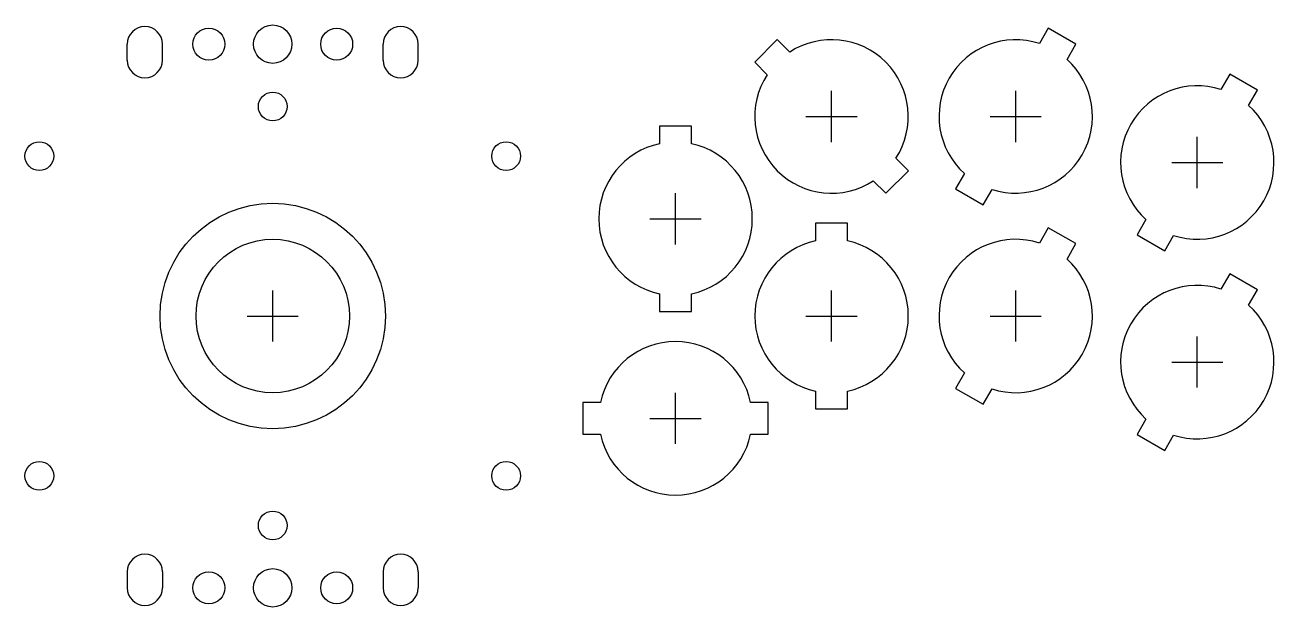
# Model space of a CAD drawing. Header units: millimetres. Extents: x -39 to 157, y -46 to 46.
import ezdxf

# ---------------------------------------------------------------- set-up
doc = ezdxf.new("R2010")
doc.units = ezdxf.units.MM
for name, color, linetype in [('BUTTONS', 1, 'Continuous'), ('GL_PLATE_HOLES', 2, 'Continuous'), ('JOYSTICK_BORE_24', 5, 'Continuous'), ('JOYSTICK_BORE_35.25', 3, 'Continuous'), ('REFERENCE', 8, 'Continuous')]:
    doc.layers.add(name, color=color, linetype=linetype)

msp = doc.modelspace()

# ---------------------------------------------------------------- linework, layer by layer
at = {"layer": 'BUTTONS'}
for points in [[(119.9, 42.61, 0.809427), (108.17, 22.29), (106.78, 19.89), (111.12, 17.39), (112.5, 19.79, 0.809427), (124.23, 40.11), (125.62, 42.51), (121.28, 45.01)], [(77.33, 37.73, 0.809427), (93.93, 21.13), (95.89, 19.18), (99.42, 22.71), (97.47, 24.67, 0.809427), (80.87, 41.27), (78.91, 43.22), (75.38, 39.69)], [(148.3, 35.41, 0.809427), (136.57, 15.09), (135.18, 12.69), (139.52, 10.19), (140.9, 12.59, 0.809427), (152.63, 32.91), (154.02, 35.31), (149.68, 37.81)], [(60.5, 26.94, 0.809427), (60.5, 3.46), (60.5, 0.7), (65.5, 0.7), (65.5, 3.46, 0.809427), (65.5, 26.94), (65.5, 29.7), (60.5, 29.7)], [(84.9, 11.74, 0.809427), (84.9, -11.74), (84.9, -14.5), (89.9, -14.5), (89.9, -11.74, 0.809427), (89.9, 11.74), (89.9, 14.5), (84.9, 14.5)], [(119.9, 11.41, 0.809427), (108.17, -8.91), (106.78, -11.31), (111.12, -13.81), (112.5, -11.41, 0.809427), (124.23, 8.91), (125.62, 11.31), (121.28, 13.81)], [(148.3, 4.21, 0.809427), (136.57, -16.11), (135.18, -18.51), (139.52, -21.01), (140.9, -18.61, 0.809427), (152.63, 1.71), (154.02, 4.11), (149.68, 6.61)], [(74.74, -13.5, 0.809427), (51.26, -13.5), (48.5, -13.5), (48.5, -18.5), (51.26, -18.5, 0.809427), (74.74, -18.5), (77.5, -18.5), (77.5, -13.5)]]:
    msp.add_lwpolyline(points, format="xyb", close=True, dxfattribs=at)
at = {"layer": 'GL_PLATE_HOLES'}
for p, q in [((-22.75, 40), (-22.75, 42.5)), ((-17.25, 40), (-17.25, 42.5)), ((17.25, 40), (17.25, 42.5)), ((22.75, 40), (22.75, 42.5)), ((-22.75, -40), (-22.75, -42.5)), ((-17.25, -40), (-17.25, -42.5)), ((17.25, -40), (17.25, -42.5)), ((22.75, -40), (22.75, -42.5))]:
    msp.add_line(p, q, dxfattribs=at)
for centre, radius in [((-10, 42.5), 2.5), ((0, 42.5), 3), ((10, 42.5), 2.5), ((0, 32.75), 2.25), ((-36.5, 25), 2.25), ((36.5, 25), 2.25), ((-36.5, -25), 2.25), ((36.5, -25), 2.25), ((0, -32.75), 2.25), ((-10, -42.5), 2.5), ((0, -42.5), 3), ((10, -42.5), 2.5)]:
    msp.add_circle(centre, radius, dxfattribs=at)
for centre, start, end in [((-20, 42.5), 0, 180), ((20, 42.5), 0, 180), ((-20, 40), 180, 360), ((20, 40), 180, 360), ((-20, -40), 0, 180), ((20, -40), 0, 180), ((-20, -42.5), -180, 0), ((20, -42.5), -180, 0)]:
    msp.add_arc(centre, 2.75, start, end, dxfattribs=at)
at = {"layer": 'JOYSTICK_BORE_24'}
msp.add_circle((0, 0), 12, dxfattribs=at)
at = {"layer": 'JOYSTICK_BORE_35.25'}
msp.add_circle((0, 0), 17.62, dxfattribs=at)
at = {"layer": 'REFERENCE'}
for p, q in [((87.4, 27.2), (87.4, 35.2)), ((116.2, 27.2), (116.2, 35.2)), ((83.4, 31.2), (91.4, 31.2)), ((112.2, 31.2), (120.2, 31.2)), ((144.6, 20), (144.6, 28)), ((140.6, 24), (148.6, 24)), ((63, 11.2), (63, 19.2)), ((59, 15.2), (67, 15.2)), ((0, -4), (0, 4)), ((87.4, -4), (87.4, 4)), ((116.2, -4), (116.2, 4)), ((-4, 0), (4, 0)), ((83.4, 0), (91.4, 0)), ((112.2, 0), (120.2, 0)), ((144.6, -11.2), (144.6, -3.2)), ((140.6, -7.2), (148.6, -7.2)), ((63, -20), (63, -12)), ((59, -16), (67, -16))]:
    msp.add_line(p, q, dxfattribs=at)

doc.saveas('drawing.dxf')
